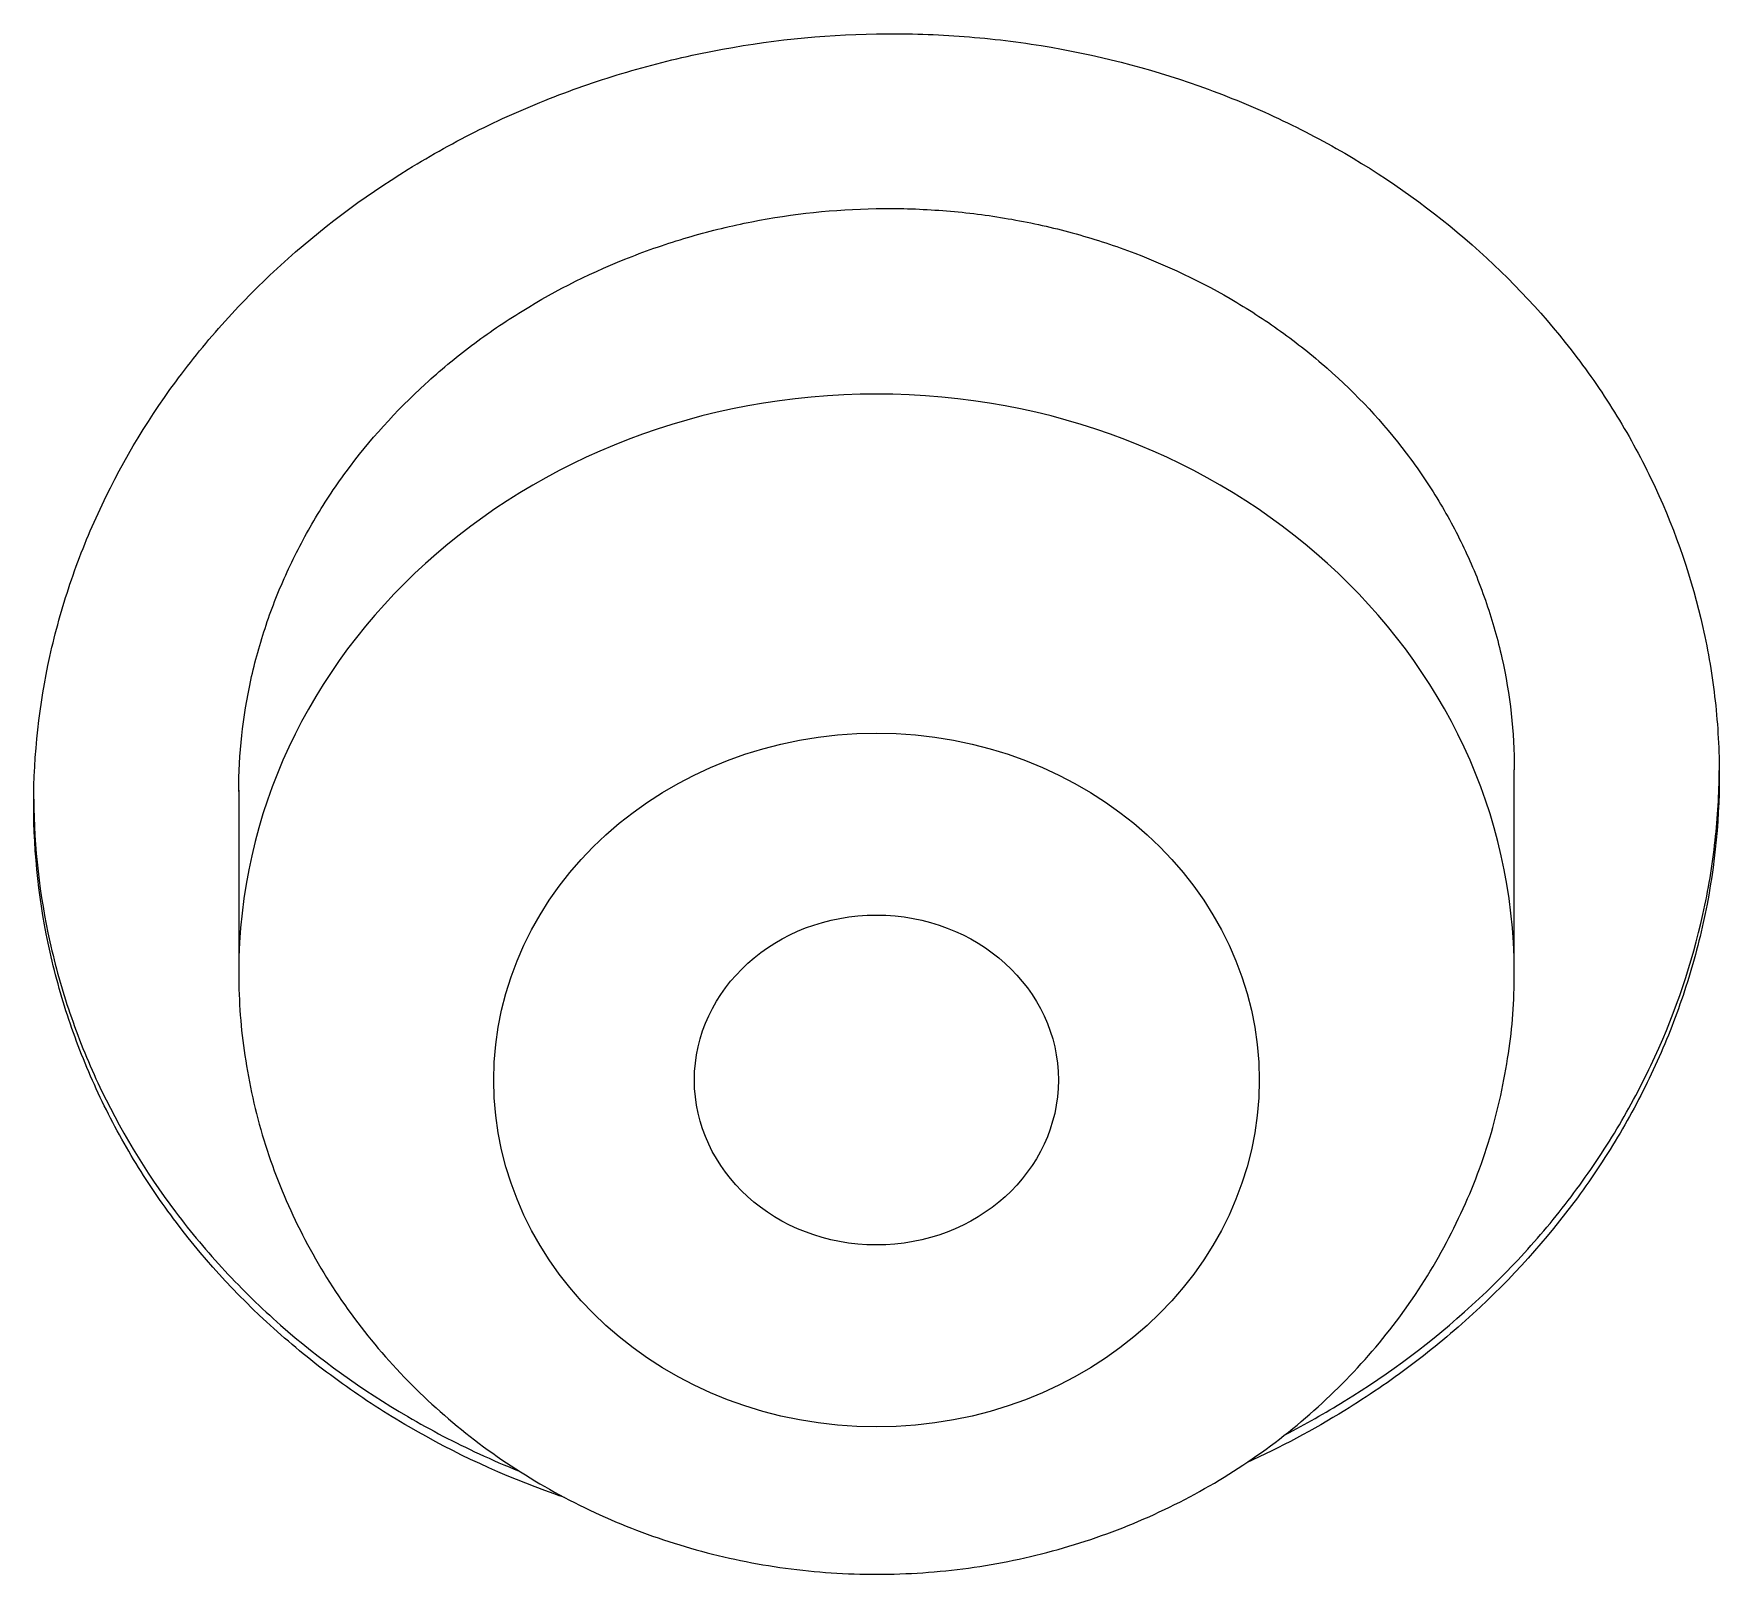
# Model space of a CAD drawing. Header units: millimetres. Extents: x 169 to 4368, y -1049 to 1924.
# Drawn here: x 460.7008 to 461.0708, y 1180.8447 to 1181.1828 of the extents above; entities that cross this region are included whole.
import ezdxf

# ---------------------------------------------------------------- set-up
doc = ezdxf.new("R2010")
doc.units = ezdxf.units.MM

msp = doc.modelspace()

# ---------------------------------------------------------------- linework, layer by layer
for p, q in [((461.02582, 1180.9768), (461.02582, 1181.02121)), ((460.74582, 1181.01677), (460.74582, 1180.9768))]:
    msp.add_line(p, q)
msp.add_ellipse((460.88582, 1180.9768), major_axis=(-0.14, 0), ratio=0.906308, start_param=3.141598, end_param=6.283185)
for centre, major_axis, ratio in [((460.88582, 1180.95313), (-0.084, 0), 0.906308), ((460.8858, 1180.95314), (-0.03995, 0.00002), 0.906246)]:
    msp.add_ellipse(centre, major_axis=major_axis, ratio=ratio)
for points, knots in [([(460.70082, 1181.01369), (460.70082, 1181.02465), (460.70202, 1181.03546), (460.70555, 1181.05143), (460.70701, 1181.05671), (460.71054, 1181.0672), (460.71261, 1181.07242), (460.71958, 1181.08761), (460.72526, 1181.09724), (460.73534, 1181.11094), (460.73898, 1181.1154), (460.74672, 1181.12399), (460.75079, 1181.12808), (460.76361, 1181.13978), (460.77293, 1181.1468), (460.78811, 1181.15615), (460.79336, 1181.15906), (460.80405, 1181.16436), (460.81496, 1181.16916), (460.82632, 1181.173), (460.8379, 1181.17635), (460.84384, 1181.17778), (460.86174, 1181.18128), (460.87374, 1181.18253), (460.89184, 1181.18284), (460.89789, 1181.18267), (460.91001, 1181.18181), (460.91605, 1181.18111), (460.93383, 1181.17823), (460.94536, 1181.17529), (460.96215, 1181.16935), (460.96769, 1181.16709), (460.9784, 1181.16214), (460.98358, 1181.15944), (460.99861, 1181.1507), (461.00795, 1181.144), (461.02522, 1181.12882), (461.03288, 1181.12057), (461.04293, 1181.10727), (461.04604, 1181.10268), (461.05177, 1181.09319), (461.05439, 1181.08826), (461.06136, 1181.0733), (461.06486, 1181.06302), (461.06842, 1181.04714), (461.06932, 1181.04176), (461.07052, 1181.03088), (461.07082, 1181.02545), (461.07082, 1181.00921), (461.06966, 1180.99842), (461.06611, 1180.98232), (461.06462, 1180.97695), (461.06111, 1180.96649), (461.05704, 1180.95622), (461.05189, 1180.94635), (461.0462, 1180.93667), (461.04306, 1180.93191), (461.0329, 1180.9181), (461.02524, 1180.9096), (461.01245, 1180.8979), (461.00797, 1180.89417), (460.99856, 1180.88707), (460.99364, 1180.88372), (460.98168, 1180.87635), (460.97449, 1180.87252), (460.96703, 1180.86912)], [0, 0, 0, 0, 0.046108, 0.046108, 0.069162, 0.069162, 0.092216, 0.092216, 0.138324, 0.138324, 0.161378, 0.161378, 0.184433, 0.184433, 0.230541, 0.230541, 0.253595, 0.253595, 0.276649, 0.299703, 0.299703, 0.322757, 0.322757, 0.368865, 0.368865, 0.391919, 0.391919, 0.414973, 0.414973, 0.461081, 0.461081, 0.484135, 0.484135, 0.507189, 0.507189, 0.553298, 0.553298, 0.599406, 0.599406, 0.62246, 0.62246, 0.645514, 0.645514, 0.691622, 0.691622, 0.714676, 0.714676, 0.73773, 0.73773, 0.783838, 0.783838, 0.806892, 0.806892, 0.829946, 0.853, 0.853, 0.876054, 0.876054, 0.922163, 0.922163, 0.945217, 0.945217, 0.968271, 0.968271, 1, 1, 1, 1]), ([(460.74582, 1181.01647), (460.74582, 1181.02465), (460.7467, 1181.0328), (460.74938, 1181.04497), (460.75051, 1181.04903), (460.75317, 1181.05695), (460.75625, 1181.06471), (460.76014, 1181.07218), (460.76445, 1181.07951), (460.76683, 1181.08311), (460.77451, 1181.09356), (460.78031, 1181.09998), (460.78999, 1181.10884), (460.79338, 1181.11166), (460.80051, 1181.11703), (460.80423, 1181.11956), (460.81565, 1181.1266), (460.82369, 1181.1306), (460.83639, 1181.13554), (460.84076, 1181.13702), (460.84956, 1181.13956), (460.854, 1181.14063), (460.86743, 1181.14326), (460.87651, 1181.14422), (460.89036, 1181.14447), (460.89496, 1181.14434), (460.90406, 1181.14369), (460.91308, 1181.14265), (460.92195, 1181.14082), (460.93073, 1181.13858), (460.9351, 1181.13726), (460.94783, 1181.13275), (460.95587, 1181.12904), (460.96727, 1181.12241), (460.97096, 1181.12003), (460.97811, 1181.1149), (460.98151, 1181.11219), (460.99121, 1181.10368), (460.997, 1181.09746), (461.00468, 1181.08733), (461.00707, 1181.0838), (461.0114, 1181.07662), (461.01531, 1181.06929), (461.01839, 1181.06164), (461.02106, 1181.05384), (461.02219, 1181.04984), (461.02491, 1181.03771), (461.02582, 1181.02951), (461.02582, 1181.02121)], [0, 0, 0, 0, 0.062396, 0.062396, 0.09365, 0.09365, 0.124903, 0.156157, 0.156157, 0.18741, 0.18741, 0.249917, 0.249917, 0.28117, 0.28117, 0.312424, 0.312424, 0.374931, 0.374931, 0.406184, 0.406184, 0.437438, 0.437438, 0.499945, 0.499945, 0.531198, 0.531198, 0.562452, 0.593705, 0.593705, 0.624958, 0.624958, 0.687465, 0.687465, 0.718719, 0.718719, 0.749972, 0.749972, 0.812479, 0.812479, 0.843733, 0.843733, 0.874986, 0.90624, 0.90624, 0.937493, 0.937493, 1, 1, 1, 1]), ([(460.97562, 1180.87537), (460.98003, 1180.87764), (460.98432, 1180.88006), (460.99852, 1180.8888), (461.00787, 1180.89582), (461.02084, 1180.90764), (461.02493, 1180.91176), (461.0326, 1180.92027), (461.03979, 1180.92908), (461.04602, 1180.93847), (461.05175, 1180.94817), (461.05438, 1180.95319), (461.06136, 1180.96839), (461.06486, 1180.9788), (461.06842, 1180.99481), (461.06932, 1181.00022), (461.07048, 1181.01083), (461.07078, 1181.01595), (461.07082, 1181.02105)], [0, 0, 0, 0, 0.077205, 0.077205, 0.26284, 0.26284, 0.355657, 0.355657, 0.448475, 0.541293, 0.541293, 0.63411, 0.63411, 0.819746, 0.819746, 0.912563, 0.912563, 1, 1, 1, 1]), ([(460.70082, 1181.01474), (460.7009, 1181.00413), (460.70209, 1180.99372), (460.70554, 1180.97821), (460.70701, 1180.97298), (460.71053, 1180.96261), (460.7126, 1180.95747), (460.71956, 1180.94252), (460.72524, 1180.93309), (460.73531, 1180.91973), (460.73894, 1180.9154), (460.74667, 1180.90708), (460.75074, 1180.90312), (460.76354, 1180.89186), (460.77284, 1180.88515), (460.788, 1180.87632), (460.79325, 1180.87358), (460.80148, 1180.86977), (460.80441, 1180.86851), (460.80736, 1180.86732)], [0, 0, 0, 0, 0.168701, 0.168701, 0.255823, 0.255823, 0.342946, 0.342946, 0.51719, 0.51719, 0.604313, 0.604313, 0.691435, 0.691435, 0.865679, 0.865679, 0.952802, 0.952802, 1, 1, 1, 1]), ([(460.8173, 1180.86153), (460.81656, 1180.86178), (460.81583, 1180.86204), (460.80388, 1180.86627), (460.79326, 1180.87118), (460.77819, 1180.87993), (460.77331, 1180.88309), (460.76386, 1180.88987), (460.75937, 1180.89344), (460.74656, 1180.9047), (460.7389, 1180.91291), (460.72876, 1180.92631), (460.7256, 1180.93097), (460.71988, 1180.94046), (460.71471, 1180.95016), (460.71063, 1180.96026), (460.7071, 1180.97058), (460.70561, 1180.97585), (460.70202, 1180.99189), (460.70082, 1181.00272), (460.70082, 1181.01369)], [0, 0, 0, 0, 0.010775, 0.010775, 0.175646, 0.175646, 0.258081, 0.258081, 0.340517, 0.340517, 0.505387, 0.505387, 0.587823, 0.587823, 0.670258, 0.752694, 0.752694, 0.835129, 0.835129, 1, 1, 1, 1]), ([(460.74582, 1180.9768), (460.74583, 1180.97005), (460.74673, 1180.95865), (460.75089, 1180.93968), (460.75781, 1180.92224), (460.76735, 1180.90543), (460.77932, 1180.89031), (460.79348, 1180.87681), (460.80956, 1180.86542), (460.82722, 1180.85627), (460.8461, 1180.84961), (460.86581, 1180.84556), (460.88594, 1180.84421), (460.90607, 1180.84559), (460.92579, 1180.84968), (460.94468, 1180.85638), (460.96234, 1180.86558), (460.97842, 1180.87703), (460.99258, 1180.89059), (461.00452, 1180.90578), (461.01402, 1180.92265), (461.0209, 1180.94014), (461.02493, 1180.95896), (461.02584, 1180.97023), (461.02582, 1180.9768)], [0, 0, 0, 0, 0.043723, 0.08855, 0.133515, 0.178674, 0.224062, 0.269684, 0.315523, 0.361546, 0.407709, 0.453968, 0.500279, 0.546601, 0.592892, 0.639107, 0.685199, 0.73112, 0.776832, 0.822308, 0.867548, 0.912577, 0.957444, 1, 1, 1, 1])]:
    msp.add_open_spline(points, degree=3, knots=knots)

doc.saveas('drawing.dxf')
